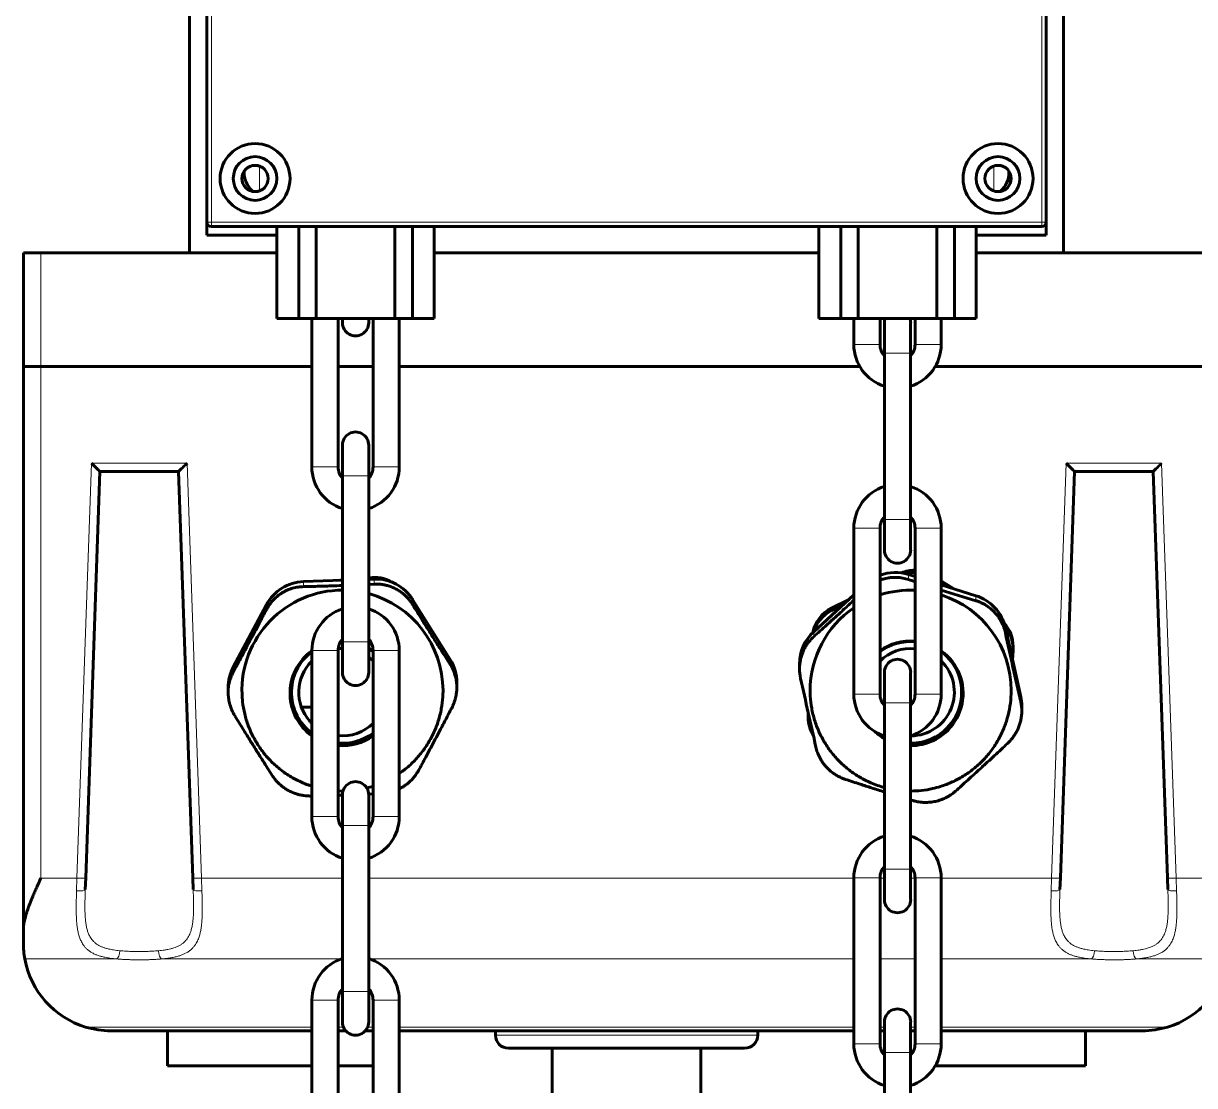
# Model space of a CAD drawing. Header units: millimetres. Extents: x 0 to 1680, y 0 to 594.
# Drawn here: x 585.113 to 588.63, y 224.707 to 227.897 of the extents above; entities that cross this region are included whole.
import ezdxf

# ---------------------------------------------------------------- set-up
doc = ezdxf.new("R2010")
doc.units = ezdxf.units.MM
doc.linetypes.add('K5LT_BASIC', pattern=[0])
doc.linetypes.add('K5LT_THIN', pattern=[0])
doc.layers.add('Системный слой', color=7, linetype='Continuous')

# ---------------------------------------------------------------- blocks, each defined once
blk = doc.blocks.new('U152')
at = {"layer": 'Системный слой', "color": 5, "linetype": 'K5LT_BASIC', "lineweight": 60, "true_color": 0x0000ff}
for p, q in [((585.6113, 227.2082), (585.6113, 229.8332)), ((588.2363, 229.8332), (588.2363, 227.2082)), ((585.6638, 229.6101), (585.6638, 227.3001)), ((585.6638, 229.6101), (585.6638, 227.3001)), ((588.1838, 227.3001), (588.1838, 229.6101)), ((588.1838, 227.3001), (588.1838, 229.6101)), ((585.6638, 227.2607), (585.6638, 227.3001)), ((585.6769, 227.2869), (588.1707, 227.2869)), ((585.6769, 227.2869), (585.8738, 227.2869)), ((585.8738, 227.2869), (585.8738, 227.0113)), ((585.9394, 227.2869), (585.9394, 227.0113)), ((585.9919, 227.2869), (585.9919, 227.0113)), ((586.2282, 227.2869), (586.2282, 227.0113)), ((586.2807, 227.2869), (586.2807, 227.0113)), ((586.3463, 227.2869), (586.3463, 227.0113)), ((586.3463, 227.2869), (587.5013, 227.2869)), ((587.5013, 227.2869), (587.5013, 227.0113)), ((587.5669, 227.2869), (587.5669, 227.0113)), ((587.6194, 227.2869), (587.6194, 227.0113)), ((587.8557, 227.2869), (587.8557, 227.0113)), ((587.9082, 227.2869), (587.9082, 227.0113)), ((587.9738, 227.2869), (587.9738, 227.0113)), ((587.9738, 227.2869), (588.1707, 227.2869)), ((588.1838, 227.3001), (588.1838, 227.2607)), ((585.8738, 227.2607), (585.6638, 227.2607)), ((588.1838, 227.2607), (587.9738, 227.2607)), ((585.1126, 227.2082), (585.1651, 227.2082)), ((585.1126, 227.2082), (585.1126, 226.8669)), ((585.1651, 227.2082), (585.8738, 227.2082)), ((586.3463, 227.2082), (587.5013, 227.2082)), ((587.9738, 227.2082), (588.6826, 227.2082)), ((585.8738, 227.0113), (585.9394, 227.0113)), ((585.9394, 227.0113), (585.9919, 227.0113)), ((585.9788, 227.0113), (585.9788, 226.5651)), ((585.9919, 227.0113), (586.2282, 227.0113)), ((586.0575, 227.0113), (586.0575, 226.5651)), ((586.0707, 226.9982), (586.0707, 227.0113)), ((586.0707, 227.0113), (586.0707, 226.9982)), ((586.1494, 226.9982), (586.1494, 227.0113)), ((586.1494, 227.0113), (586.1494, 226.9982)), ((586.1625, 226.5651), (586.1625, 227.0113)), ((586.2282, 227.0113), (586.2807, 227.0113)), ((586.2413, 226.5651), (586.2413, 227.0113)), ((586.2807, 227.0113), (586.3463, 227.0113)), ((587.5013, 227.0113), (587.5669, 227.0113)), ((587.5669, 227.0113), (587.6194, 227.0113)), ((587.6063, 226.9326), (587.6063, 227.0113)), ((587.6194, 227.0113), (587.8557, 227.0113)), ((587.685, 226.9326), (587.685, 227.0113)), ((587.6982, 226.9063), (587.6982, 226.9982)), ((587.6982, 226.9981), (587.6982, 226.9063)), ((587.7769, 226.9063), (587.7769, 226.9982)), ((587.7769, 226.9981), (587.7769, 226.9063)), ((587.79, 227.0113), (587.79, 226.9326)), ((587.8557, 227.0113), (587.9082, 227.0113)), ((587.8688, 227.0113), (587.8688, 226.9326)), ((587.9082, 227.0113), (587.9738, 227.0113)), ((587.6982, 226.9063), (587.6982, 226.4076)), ((587.6982, 226.8978), (587.6982, 226.9063)), ((587.7769, 226.9063), (587.7769, 226.4076)), ((587.7769, 226.8978), (587.7769, 226.9063)), ((585.1126, 225.1761), (585.1126, 226.8669)), ((585.1651, 226.8669), (585.1126, 226.8669)), ((585.1159, 226.8669), (585.1651, 226.8669)), ((585.1651, 226.8669), (585.9788, 226.8669)), ((585.1651, 226.8669), (585.9788, 226.8669)), ((586.0575, 226.8669), (586.1625, 226.8669)), ((586.0575, 226.8669), (586.1625, 226.8669)), ((586.2413, 226.8669), (587.6239, 226.8669)), ((586.2413, 226.8669), (587.6239, 226.8669)), ((587.8512, 226.8669), (588.6826, 226.8669)), ((587.8512, 226.8669), (588.6826, 226.8669)), ((587.6982, 226.5065), (587.6982, 226.8073)), ((587.7769, 226.5065), (587.7769, 226.8074)), ((586.0707, 226.5388), (586.0707, 226.6307)), ((586.0707, 226.5388), (586.0707, 226.6307)), ((586.1494, 226.5388), (586.1494, 226.6307)), ((586.1494, 226.5388), (586.1494, 226.6307)), ((585.2996, 225.3311), (585.3423, 226.5519)), ((585.3422, 226.5519), (585.5785, 226.5519)), ((585.3423, 226.5519), (585.46, 226.5519)), ((585.5523, 226.5519), (585.5785, 226.5519)), ((585.5785, 226.5519), (585.6211, 225.3311)), ((586.0707, 226.5388), (586.0707, 226.0401)), ((586.0707, 226.5303), (586.0707, 226.5388)), ((586.1494, 226.5388), (586.1494, 226.0401)), ((586.1494, 226.5304), (586.1494, 226.5388)), ((588.2265, 225.3311), (588.2691, 226.5519)), ((588.2691, 226.5519), (588.5054, 226.5519)), ((588.2691, 226.5519), (588.2954, 226.5519)), ((588.3868, 226.5519), (588.5054, 226.5519)), ((588.5054, 226.5519), (588.548, 225.3311)), ((586.0707, 226.139), (586.0707, 226.4398)), ((586.1494, 226.139), (586.1494, 226.4399)), ((587.6982, 226.4076), (587.6982, 226.4161)), ((587.6982, 226.4076), (587.6982, 226.3157)), ((587.6982, 226.4076), (587.6982, 226.3157)), ((587.7769, 226.4076), (587.7769, 226.416)), ((587.7769, 226.4076), (587.7769, 226.3157)), ((587.7769, 226.4076), (587.7769, 226.3157)), ((587.6063, 225.8826), (587.6063, 226.3813)), ((587.685, 225.8826), (587.685, 226.3813)), ((587.79, 226.3813), (587.79, 225.8826)), ((587.8688, 226.3813), (587.8688, 225.8826)), ((586.0707, 226.2249), (585.9534, 226.2207)), ((586.0707, 226.2257), (586.0534, 226.2243)), ((586.1598, 226.2328), (586.1494, 226.232)), ((586.1655, 226.2283), (586.1494, 226.2277)), ((586.1494, 226.2124), (586.1655, 226.2132)), ((587.79, 226.2358), (587.7703, 226.242)), ((587.9051, 226.1996), (587.8688, 226.2232)), ((587.8845, 226.2061), (587.8688, 226.2163)), ((587.6063, 226.1807), (587.4858, 226.0703)), ((587.9727, 226.1784), (587.8688, 226.211)), ((585.8422, 226.1512), (585.7427, 225.964)), ((586.394, 225.9872), (586.2814, 226.1668)), ((587.5919, 226.1675), (587.5388, 226.1405)), ((587.575, 226.152), (587.5388, 226.1336)), ((588.1075, 225.875), (588.0614, 226.0818)), ((586.0707, 226.0401), (586.0707, 226.0485)), ((586.0707, 225.9482), (586.0707, 226.0401)), ((586.0707, 226.0401), (586.0707, 225.9482)), ((586.1494, 226.0401), (586.1494, 226.0485)), ((586.1494, 225.9482), (586.1494, 226.0401)), ((586.1494, 226.0401), (586.1494, 225.9482)), ((585.9788, 226.0138), (585.9788, 225.5151)), ((586.0575, 226.0138), (586.0575, 225.5151)), ((586.1625, 225.5151), (586.1625, 226.0138)), ((586.2413, 225.5151), (586.2413, 226.0138)), ((588.0829, 225.9852), (588.0844, 226.0136)), ((588.0846, 226.0261), (588.0846, 226.0192)), ((587.4433, 225.9737), (587.4433, 225.959)), ((587.6982, 225.8563), (587.6982, 225.9482)), ((587.6982, 225.9481), (587.6982, 225.8563)), ((587.7769, 225.8563), (587.7769, 225.9482)), ((587.7769, 225.9481), (587.7769, 225.8563)), ((585.7274, 225.8881), (585.7274, 225.9026)), ((586.414, 225.9177), (586.414, 225.9032)), ((585.7275, 225.8834), (585.7274, 225.8882)), ((585.9788, 225.8437), (585.9474, 225.8437)), ((587.4694, 225.826), (587.4694, 225.826)), ((587.6982, 225.3576), (587.6982, 225.8563)), ((587.6982, 225.8563), (587.6982, 225.8478)), ((587.7769, 225.3576), (587.7769, 225.8563)), ((587.7769, 225.8563), (587.7769, 225.8478)), ((588.1106, 225.8465), (588.1106, 225.8318)), ((587.4693, 225.8204), (587.4693, 225.8135)), ((587.4697, 225.8247), (587.4694, 225.8191)), ((587.6982, 225.7573), (587.6982, 225.4565)), ((587.7769, 225.7574), (587.7769, 225.4565)), ((587.7901, 225.7583), (587.7901, 225.7623)), ((586.0575, 225.5922), (586.0723, 225.5919)), ((586.0707, 225.4888), (586.0707, 225.5807)), ((586.0707, 225.4888), (586.0707, 225.5807)), ((586.1625, 225.5832), (586.1494, 225.5826)), ((586.1494, 225.4888), (586.1494, 225.5807)), ((586.1494, 225.4888), (586.1494, 225.5807)), ((585.9788, 225.577), (585.9759, 225.5769)), ((587.7836, 225.5632), (587.7769, 225.5652)), ((586.0707, 225.4888), (586.0707, 224.9901)), ((586.0707, 225.4803), (586.0707, 225.4888)), ((586.1494, 225.4888), (586.1494, 224.9901)), ((586.1494, 225.4804), (586.1494, 225.4888)), ((586.0707, 225.089), (586.0707, 225.3898)), ((586.1494, 225.089), (586.1494, 225.3899)), ((587.6982, 225.3661), (587.6982, 225.3576)), ((587.6982, 225.3576), (587.6982, 225.2657)), ((587.6982, 225.3576), (587.6982, 225.2657)), ((587.7769, 225.366), (587.7769, 225.3576)), ((587.7769, 225.3576), (587.7769, 225.2657)), ((587.7769, 225.3576), (587.7769, 225.2657)), ((585.2984, 225.296), (585.2996, 225.3311)), ((585.6224, 225.296), (585.6211, 225.3311)), ((587.6063, 224.8326), (587.6063, 225.3313)), ((587.685, 224.8326), (587.685, 225.3313)), ((587.79, 225.3313), (587.79, 224.8326)), ((587.8688, 225.3313), (587.8688, 224.8326)), ((588.2253, 225.296), (588.2265, 225.3311)), ((588.5492, 225.296), (588.548, 225.3311)), ((585.1126, 225.1344), (585.1126, 225.1761)), ((586.0707, 224.9901), (586.0707, 224.9985)), ((586.0707, 224.8982), (586.0707, 224.9901)), ((586.0707, 224.9901), (586.0707, 224.8982)), ((586.1494, 224.9901), (586.1494, 224.9985)), ((586.1494, 224.8982), (586.1494, 224.9901)), ((586.1494, 224.9901), (586.1494, 224.8982)), ((585.9788, 224.9638), (585.9788, 224.4651)), ((586.0575, 224.9638), (586.0575, 224.4651)), ((586.1625, 224.4651), (586.1625, 224.9638)), ((586.2413, 224.4651), (586.2413, 224.9638)), ((587.6982, 224.8063), (587.6982, 224.8982)), ((587.6982, 224.8981), (587.6982, 224.8063)), ((587.7769, 224.8063), (587.7769, 224.8982)), ((587.7769, 224.8981), (587.7769, 224.8063)), ((585.3751, 224.8719), (585.9788, 224.8719)), ((585.5457, 224.8719), (585.5457, 224.7669)), ((585.5457, 224.8719), (585.5687, 224.8719)), ((585.5687, 224.8719), (585.9788, 224.8719)), ((586.0575, 224.8719), (586.0807, 224.8719)), ((586.0575, 224.8719), (586.0807, 224.8719)), ((586.1394, 224.8719), (586.1625, 224.8719)), ((586.1394, 224.8719), (586.1625, 224.8719)), ((586.2413, 224.8719), (587.6063, 224.8719)), ((586.5301, 224.8719), (586.5301, 224.8588)), ((587.3176, 224.8719), (587.3176, 224.8588)), ((587.685, 224.8719), (587.6982, 224.8719)), ((587.685, 224.8719), (587.6982, 224.8719)), ((587.7769, 224.8719), (587.79, 224.8719)), ((587.7769, 224.8719), (587.79, 224.8719)), ((587.8688, 224.8719), (588.4726, 224.8719)), ((587.8688, 224.8719), (588.3019, 224.8719)), ((588.3019, 224.8719), (588.3019, 224.7669)), ((586.5694, 224.8194), (587.2782, 224.8194)), ((586.7007, 224.8194), (586.7007, 224.5307)), ((587.1469, 224.8194), (587.1469, 224.5307)), ((587.6982, 224.3076), (587.6982, 224.8063)), ((587.6982, 224.8063), (587.6982, 224.7978)), ((587.7769, 224.3076), (587.7769, 224.8063)), ((587.7769, 224.8063), (587.7769, 224.7978)), ((585.5457, 224.7669), (585.5687, 224.7669)), ((585.5687, 224.7669), (585.9788, 224.7669)), ((586.0575, 224.7669), (586.1625, 224.7669)), ((587.8512, 224.7669), (588.3019, 224.7669))]:
    blk.add_line(p, q, dxfattribs=at)
at = {"layer": 'Системный слой', "color": 7, "linetype": 'K5LT_THIN', "lineweight": 18}
for p, q in [((585.6769, 229.6101), (585.6769, 227.3001)), ((588.1707, 227.3001), (588.1707, 229.6101)), ((585.8213, 227.4684), (585.8213, 227.3942)), ((588.0263, 227.4684), (588.0263, 227.3942)), ((585.6638, 227.3001), (585.6769, 227.3001)), ((585.6769, 227.3001), (588.1707, 227.3001)), ((585.6769, 227.3001), (585.6769, 227.2869)), ((588.1707, 227.3001), (588.1838, 227.3001)), ((588.1707, 227.3001), (588.1707, 227.2869)), ((585.1651, 227.2082), (585.1651, 226.8669)), ((587.6063, 226.9326), (587.685, 226.9326)), ((587.79, 226.9326), (587.8688, 226.9326)), ((587.7769, 226.9063), (587.6982, 226.9063)), ((585.1651, 225.3306), (585.1651, 226.8669)), ((585.2734, 225.3306), (585.3169, 226.5768)), ((585.3169, 226.5768), (585.6039, 226.5768)), ((585.6039, 226.5768), (585.6474, 225.3306)), ((586.0575, 226.5651), (585.9788, 226.5651)), ((586.2413, 226.5651), (586.1625, 226.5651)), ((588.2003, 225.3306), (588.2438, 226.5768)), ((588.2438, 226.5768), (588.5307, 226.5768)), ((588.5307, 226.5768), (588.5742, 225.3306)), ((586.1494, 226.5388), (586.0707, 226.5388)), ((587.6982, 226.4076), (587.7769, 226.4076)), ((587.685, 226.3813), (587.6063, 226.3813)), ((587.8688, 226.3813), (587.79, 226.3813)), ((585.9534, 226.2057), (585.9534, 226.2207)), ((586.1598, 226.2281), (586.1598, 226.2328)), ((586.1655, 226.2132), (586.1655, 226.2283)), ((587.7703, 226.2269), (587.7703, 226.242)), ((587.9727, 226.1633), (587.9727, 226.1784)), ((585.8422, 226.1361), (585.8422, 226.1512)), ((586.2814, 226.1518), (586.2814, 226.1668)), ((587.5388, 226.1336), (587.5388, 226.1405)), ((588.0614, 226.0667), (588.0614, 226.0818)), ((586.0707, 226.0401), (586.1494, 226.0401)), ((587.4858, 226.0553), (587.4858, 226.0703)), ((585.9788, 226.0138), (586.0575, 226.0138)), ((586.0576, 225.7583), (586.0576, 226.0152)), ((586.1625, 226.0138), (586.2413, 226.0138)), ((586.394, 225.9722), (586.394, 225.9872)), ((585.7427, 225.949), (585.7427, 225.964)), ((587.6063, 225.8826), (587.685, 225.8826)), ((587.79, 225.8826), (587.8688, 225.8826)), ((588.1075, 225.8599), (588.1075, 225.875)), ((587.4694, 225.8191), (587.4694, 225.826)), ((587.7769, 225.8563), (587.6982, 225.8563)), ((586.0575, 225.5151), (585.9788, 225.5151)), ((586.2413, 225.5151), (586.1625, 225.5151)), ((586.1494, 225.4888), (586.0707, 225.4888)), ((587.6982, 225.3576), (587.7769, 225.3576)), ((585.1651, 225.3306), (585.2734, 225.3306)), ((585.2734, 225.3306), (585.2722, 225.2917)), ((585.6486, 225.2917), (585.6474, 225.3306)), ((585.6474, 225.3306), (586.0707, 225.3306)), ((586.1494, 225.3306), (587.6063, 225.3306)), ((587.685, 225.3313), (587.6063, 225.3313)), ((587.685, 225.3306), (587.6982, 225.3306)), ((587.7769, 225.3306), (587.79, 225.3306)), ((587.8688, 225.3313), (587.79, 225.3313)), ((587.8688, 225.3306), (588.2003, 225.3306)), ((588.2003, 225.3306), (588.199, 225.2917)), ((588.5742, 225.3306), (588.6826, 225.3306)), ((588.5755, 225.2917), (588.5742, 225.3306)), ((585.1168, 225.0876), (585.3934, 225.0876)), ((585.5274, 225.0876), (586.0664, 225.0876)), ((586.1537, 225.0876), (587.6063, 225.0876)), ((587.685, 225.0876), (587.79, 225.0876)), ((587.8688, 225.0876), (588.3202, 225.0876)), ((588.4543, 225.0876), (588.7308, 225.0876)), ((586.0707, 224.9901), (586.1494, 224.9901)), ((585.9788, 224.9638), (586.0575, 224.9638)), ((586.1625, 224.9638), (586.2413, 224.9638)), ((585.299, 224.8832), (585.9788, 224.8832)), ((586.0575, 224.8832), (586.0736, 224.8832)), ((586.1465, 224.8832), (586.1625, 224.8832)), ((586.2413, 224.8832), (587.6063, 224.8832)), ((587.685, 224.8832), (587.6982, 224.8832)), ((587.7769, 224.8832), (587.79, 224.8832)), ((587.8688, 224.8832), (588.5487, 224.8832)), ((586.5301, 224.8588), (587.3176, 224.8588)), ((587.6063, 224.8326), (587.685, 224.8326)), ((587.7769, 224.8063), (587.6982, 224.8063)), ((587.79, 224.8326), (587.8688, 224.8326))]:
    blk.add_line(p, q, dxfattribs=at)
at = {"layer": 'Системный слой', "color": 5, "linetype": 'K5LT_BASIC', "lineweight": 60, "true_color": 0x0000ff}
for centre, radius in [((585.8082, 227.4313), 0.105), ((588.0394, 227.4313), 0.105), ((585.8082, 227.4313), 0.0656), ((588.0394, 227.4313), 0.0656), ((585.8082, 227.4313), 0.0394), ((588.0394, 227.4313), 0.0394)]:
    blk.add_circle(centre, radius, dxfattribs=at)
for centre, radius, start, end in [((585.8541, 227.451), 0.0787, 178.4568, 227.9404), ((587.9935, 227.451), 0.0787, 312.0596, 0), ((587.9935, 227.451), 0.0787, 0, 1.5432), ((585.6769, 227.3001), 0.0131, 180, 270), ((585.6769, 227.3001), 0.0131, 180, 270), ((588.1707, 227.3001), 0.0131, 270, 0), ((588.1707, 227.3001), 0.0131, 270, 0), ((586.1101, 226.9982), 0.0394, 179.9463, 0.0537), ((587.7376, 226.9982), 0.0394, 160.5288, 180.0537), ((587.7376, 226.9982), 0.0394, 359.9463, 19.4712), ((587.7375, 226.9326), 0.1312, 180.0001, 252.5505), ((587.7375, 226.9326), 0.0525, 179.9998, 221.439), ((587.7375, 226.9326), 0.0525, 318.6196, 0.0002), ((587.7375, 226.9326), 0.1312, 287.4657, 0.0002), ((586.11, 226.5651), 0.1313, 179.9998, 252.5522), ((586.11, 226.5651), 0.0525, 179.9998, 221.4452), ((586.11, 226.5651), 0.1312, 287.4674, 359.9999), ((586.11, 226.5651), 0.0525, 318.6258, 0.0002), ((587.7375, 226.3813), 0.1313, 107.4478, 180.0002), ((587.7375, 226.3813), 0.1312, 0.0001, 72.5326), ((587.7375, 226.3813), 0.0525, 138.5548, 180.0002), ((587.7375, 226.3813), 0.0525, 359.9998, 41.3742), ((590.1977, 233.5658), 7.7299, 251.69774, 251.85181), ((589.9675, 232.8677), 6.9948, 252.53995, 253.42997), ((586.11, 226.0138), 0.1312, 107.4495, 179.9999), ((586.11, 226.0138), 0.1312, 359.9998, 72.5343), ((586.11, 226.0138), 0.0525, 138.561, 180.0002), ((586.11, 226.0138), 0.0525, 359.9998, 41.3804), ((617.4667, 232.5033), 30.1015, 192.34679, 192.75012), ((587.7376, 225.9482), 0.0394, 359.9463, 180.0537), ((586.1101, 225.9482), 0.0394, 179.9463, 0.0537), ((587.578, 225.9591), 0.1347, 180.0218, 192.3715), ((616.9935, 232.3983), 30.2467, 192.34776, 192.74915), ((587.7375, 225.8826), 0.1312, 180.0001, 252.5505), ((587.7375, 225.8826), 0.0525, 179.9998, 221.439), ((587.7375, 225.8826), 0.0525, 318.6196, 0.0002), ((587.7375, 225.8826), 0.1312, 287.4657, 0.0002), ((587.9834, 225.8319), 0.1272, 359.9763, 12.7311), ((585.8534, 231.9938), 6.418, 271.82259, 271.93991), ((586.0708, 225.8937), 0.3018, 284.0164, 287.7051), ((587.7769, 225.8939), 0.302, 269.9979, 282.5153), ((586.11, 225.5151), 0.1313, 179.9998, 252.5522), ((586.11, 225.5151), 0.0525, 179.9998, 221.4452), ((586.11, 225.5151), 0.1312, 287.4674, 359.9999), ((586.11, 225.5151), 0.0525, 318.6258, 0.0002), ((587.7375, 225.3313), 0.1313, 107.4478, 180.0002), ((587.7375, 225.3313), 0.1312, 0.0001, 72.5326), ((587.7375, 225.3313), 0.0525, 138.5548, 180.0002), ((587.7375, 225.3313), 0.0525, 359.9998, 41.3742), ((585.3751, 225.1344), 0.2625, 180, 190.2837), ((585.3751, 225.1344), 0.2625, 190.2837, 253.1458), ((586.11, 224.9638), 0.1312, 107.4495, 179.9999), ((586.11, 224.9638), 0.1312, 359.9998, 72.5343), ((588.4726, 225.1344), 0.2625, 286.8542, 349.7163), ((586.11, 224.9638), 0.0525, 138.561, 180.0002), ((586.11, 224.9638), 0.0525, 359.9998, 41.3804), ((587.7376, 224.8982), 0.0394, 359.9463, 180.0537), ((585.3751, 225.1344), 0.2625, 253.1458, 270), ((586.1101, 224.8982), 0.0394, 179.9463, 0.0537), ((588.4726, 225.1344), 0.2625, 270, 286.8542), ((586.5694, 224.8588), 0.0394, 180, 270), ((587.2782, 224.8588), 0.0394, 270, 0), ((587.7375, 224.8326), 0.1312, 180.0001, 252.5505), ((587.7375, 224.8326), 0.0525, 179.9998, 221.439), ((587.7375, 224.8326), 0.0525, 318.6196, 0.0002), ((587.7375, 224.8326), 0.1312, 287.4657, 0.0002)]:
    blk.add_arc(centre, radius, start, end, dxfattribs=at)
for centre, major_axis, ratio, start_param, end_param in [((586.1101, 226.9982), (-0.0394, 0), 0.999592, 0, 0.000937), ((586.1101, 226.9982), (-0.0394, 0), 0.999592, 3.140655, 3.141593), ((587.7376, 226.9981), (0.0394, 0), 0.999592, 2.800617, 3.141593), ((587.7376, 226.9981), (0.0394, 0), 0.999592, 0, 0.340976), ((586.1101, 226.6307), (0.0394, 0), 1, 6.283089, 9.424874), ((585.3169, 226.5782), (-0.0253, 0.0262), 0.026282, 1.598005, 3.116218), ((585.6039, 226.5782), (-0.0253, -0.0262), 0.026282, 0.025374, 1.543588), ((588.2438, 226.5782), (-0.0253, 0.0262), 0.026282, 1.598005, 3.116218), ((588.5307, 226.5782), (-0.0253, -0.0262), 0.026282, 0.025374, 1.543588), ((587.7376, 226.3157), (-0.0394, 0), 1, 6.283089, 9.424874), ((587.7309, 226.117), (0.1313, 0), 0.998618, 1.265916, 1.927718), ((587.7891, 226.1499), (0.105, 0), 0.998618, 1.561515, 1.963626), ((587.7891, 226.143), (0.105, 0), 0.998618, 1.561515, 1.832349), ((585.9581, 226.0897), (-0.1313, 0), 0.998618, 4.748053, 5.79525), ((586.1682, 226.1283), (0.105, 0), 0.998618, 0.991066, 1.651105), ((586.1702, 226.0973), (-0.1313, 0), 0.998618, 3.700855, 4.748053), ((586.0707, 225.8936), (-0.3019, 0), 0.998618, 4.712389, 6.318849), ((586.0707, 225.8936), (-0.3019, 0), 0.998618, 3.141593, 4.448466), ((587.7769, 225.8936), (0.3019, 0), 0.998618, 1.527371, 1.88012), ((587.7769, 225.8936), (0.3019, 0), 0.998618, 0, 1.261612), ((587.9333, 226.0534), (0.1313, 0), 0.998618, 0.218719, 1.265916), ((587.7769, 225.8936), (0.3019, 0), 0.998618, 2.171572, 3.141593), ((587.5864, 226.0471), (0.105, 0), 0.998618, 2.041012, 2.93876), ((587.5864, 226.0402), (0.105, 0), 0.998618, 2.041012, 2.849787), ((587.9796, 226.0261), (0.105, 0), 0.998618, 0, 0.740258), ((587.9796, 226.0192), (0.105, 0), 0.998618, 0, 0.693372), ((586.0707, 225.8881), (-0.1531, 0), 0.998618, 4.712389, 4.749101), ((586.0707, 225.8853), (-0.1575, 0), 0.998618, 4.712389, 4.741478), ((587.5745, 225.9737), (0.1313, 0), 0.998618, 2.313114, 3.141593), ((587.7769, 225.8853), (0.1575, 0), 0.998618, 1.487487, 2.193769), ((587.7769, 225.8881), (0.1531, 0), 0.998618, 1.485101, 2.21445), ((586.0707, 225.8853), (-0.1575, 0), 0.998618, 5.335354, 6.318849), ((586.0707, 225.8881), (-0.1531, 0), 0.998618, 5.356035, 6.318849), ((586.0707, 225.8887), (-0.1313, 0), 0.998618, 4.712389, 4.810579), ((586.0707, 225.8853), (-0.1575, 0), 0.998618, 4.089701, 4.18879), ((586.0707, 225.8881), (-0.1531, 0), 0.998618, 4.069033, 4.172214), ((587.7769, 225.8887), (0.1313, 0), 0.998618, 1.470773, 2.346391), ((587.7769, 225.8881), (0.1531, 0), 0.998618, 4.931108, 7.210633), ((587.7769, 225.8853), (0.1575, 0), 0.998618, 4.931108, 7.231301), ((587.9796, 226.0192), (0.105, 0), 0.998618, 6.229802, 6.283185), ((586.0707, 225.8887), (-0.1313, 0), 0.998618, 5.487978, 7.00974), ((586.0707, 225.8887), (-0.1313, 0), 0.998618, 3.937183, 4.068888), ((586.2827, 225.9177), (-0.1313, 0), 0.998618, 3.141593, 3.700855), ((587.7769, 225.8887), (0.1313, 0), 0.998618, 4.720118, 7.078782), ((585.8586, 225.9026), (-0.1313, 0), 0.998618, 5.79525, 6.283185), ((586.1101, 225.9482), (-0.0394, 0), 0.999592, 0, 0.000937), ((586.1101, 225.9482), (-0.0394, 0), 0.999592, 3.140655, 3.141593), ((587.7376, 225.9481), (0.0394, 0), 0.999592, 3.140655, 3.141593), ((587.7376, 225.9481), (0.0394, 0), 0.999592, 0, 0.000937), ((586.0707, 225.8853), (-0.1575, 0), 0.998618, 0.035664, 0.947816), ((586.0707, 225.8881), (-0.1531, 0), 0.998618, 0.035664, 0.927135), ((587.9793, 225.8465), (0.1313, 0), 0.998618, 0, 0.218719), ((587.5743, 225.8204), (0.105, 0), 0.998618, 3.088209, 3.141593), ((586.0707, 225.8887), (-0.1313, 0), 0.998618, 0.726555, 0.795192), ((586.0707, 225.8887), (-0.1313, 0), 0.998618, 1.470478, 2.345987), ((587.5743, 225.8135), (0.105, 0), 0.998618, 3.088209, 3.141593), ((587.5743, 225.8135), (0.105, 0), 0.998618, 3.141593, 3.684024), ((586.0707, 225.8881), (-0.1531, 0), 0.998618, 1.484847, 2.214137), ((586.0707, 225.8853), (-0.1575, 0), 0.998618, 1.487239, 2.193469), ((587.7769, 225.8853), (0.1575, 0), 0.998618, 3.961574, 4.18879), ((587.7769, 225.8881), (0.1531, 0), 0.998618, 4.161182, 4.172214), ((587.7769, 225.8881), (0.1531, 0), 0.998618, 4.712389, 4.931108), ((587.7769, 225.8853), (0.1575, 0), 0.998618, 4.712389, 4.931108), ((586.1101, 225.5807), (0.0394, 0), 1, 6.283089, 9.424874), ((587.7376, 225.2657), (-0.0394, 0), 1, 6.283089, 9.424874), ((586.1101, 224.8982), (-0.0394, 0), 0.999592, 0, 0.000937), ((586.1101, 224.8982), (-0.0394, 0), 0.999592, 3.140655, 3.141593), ((587.7376, 224.8981), (0.0394, 0), 0.999592, 3.140655, 3.141593), ((587.7376, 224.8981), (0.0394, 0), 0.999592, 0, 0.000937)]:
    blk.add_ellipse(centre, major_axis=major_axis, ratio=ratio, start_param=start_param, end_param=end_param, dxfattribs=at)
at = {"layer": 'Системный слой', "color": 7, "linetype": 'K5LT_THIN', "lineweight": 18}
for centre, major_axis, ratio, start_param, end_param in [((585.2722, 225.297), (0.0262, -0.0009), 0.200801, 4.719401, 6.283185), ((585.6486, 225.297), (0.0262, 0.0009), 0.200801, 3.141593, 4.705377), ((588.199, 225.297), (0.0262, -0.0009), 0.200801, 4.719401, 6.283185), ((588.5755, 225.297), (0.0262, 0.0009), 0.200801, 3.141593, 4.705377), ((585.3934, 225.1133), (-0.002, -0.0262), 0.345749, 0.22149, 1.56271), ((585.5274, 225.1133), (0.002, -0.0262), 0.345752, 4.720474, 6.061691), ((588.3202, 225.1133), (-0.002, -0.0262), 0.345749, 0.22149, 1.56271), ((588.4543, 225.1133), (0.002, -0.0262), 0.345752, 4.720474, 6.061691)]:
    blk.add_ellipse(centre, major_axis=major_axis, ratio=ratio, start_param=start_param, end_param=end_param, dxfattribs=at)
at = {"layer": 'Системный слой', "color": 5, "linetype": 'K5LT_BASIC', "lineweight": 60, "true_color": 0x0000ff}
for points, knots in [([(586.1655, 226.2132), (586.1695, 226.2134), (586.1765, 226.2135), (586.1871, 226.2126), (586.1977, 226.211), (586.2094, 226.208), (586.2212, 226.2037), (586.2327, 226.1983), (586.2433, 226.1918), (586.2529, 226.1847), (586.2613, 226.1772), (586.2683, 226.1698), (586.275, 226.1614), (586.2792, 226.1554), (586.2814, 226.1518)], [0, 0, 0, 0, 1.363234, 2.316515, 3.547742, 4.861045, 6.25658, 7.616355, 8.945584, 10.249483, 11.482618, 12.602041, 13.564804, 15, 15, 15, 15]), ([(587.685, 226.2252), (587.6882, 226.2264), (587.6964, 226.2291), (587.7092, 226.232), (587.7228, 226.2334), (587.7343, 226.2335), (587.7443, 226.2327), (587.7562, 226.231), (587.7648, 226.2287), (587.7703, 226.2269)], [0, 0, 0, 0, 1.134188, 2.953628, 4.494898, 5.796782, 6.890298, 7.952751, 10, 10, 10, 10]), ([(585.8422, 226.1361), (585.8438, 226.1393), (585.8467, 226.1443), (585.8519, 226.1521), (585.8579, 226.1599), (585.8661, 226.1689), (585.875, 226.1769), (585.8842, 226.1837), (585.8929, 226.1891), (585.902, 226.1938), (585.9111, 226.1977), (585.9202, 226.2007), (585.9289, 226.2029), (585.94, 226.2049), (585.9481, 226.2056), (585.9534, 226.2057)], [0, 0, 0, 0, 1.260629, 2.027404, 3.297441, 4.694419, 6.218337, 7.429766, 8.614055, 9.773248, 10.934488, 12.043086, 13.096996, 14.080442, 16, 16, 16, 16]), ([(585.9534, 226.2057), (585.9587, 226.2058), (585.9707, 226.206), (585.9908, 226.2065), (586.0133, 226.2071), (586.0403, 226.2079), (586.0593, 226.2086), (586.0707, 226.209)], [0, 0, 0, 0, 1.106103, 2.507935, 4.172024, 5.706451, 8, 8, 8, 8]), ([(586.2814, 226.1518), (586.2907, 226.1367), (586.306, 226.112), (586.3244, 226.0823), (586.3368, 226.0625), (586.3468, 226.0466), (586.3573, 226.0299), (586.3732, 226.0048), (586.3853, 225.9857), (586.394, 225.9722)], [0, 0, 0, 0, 2.547837, 4.101848, 4.865354, 5.801656, 6.723444, 7.630718, 10, 10, 10, 10]), ([(587.4858, 226.0553), (587.4987, 226.0668), (587.5199, 226.0859), (587.5505, 226.1136), (587.5726, 226.1339), (587.5915, 226.1513), (587.6013, 226.1604), (587.6063, 226.165)], [0, 0, 0, 0, 2.655154, 4.274621, 6.046027, 7.006641, 8, 8, 8, 8]), ([(587.9727, 226.1633), (587.976, 226.1623), (587.9814, 226.1605), (587.9899, 226.1569), (587.9986, 226.1525), (588.0088, 226.1462), (588.0183, 226.1389), (588.0266, 226.1312), (588.0336, 226.1236), (588.0399, 226.1155), (588.0454, 226.1072), (588.0501, 226.0988), (588.0539, 226.0906), (588.058, 226.08), (588.0603, 226.072), (588.0614, 226.0667)], [0, 0, 0, 0, 1.260629, 2.027404, 3.297441, 4.694419, 6.218337, 7.429766, 8.614055, 9.773248, 10.934488, 12.043086, 13.096996, 14.080442, 16, 16, 16, 16]), ([(585.7427, 225.949), (585.7448, 225.9528), (585.7489, 225.9605), (585.7562, 225.9739), (585.7644, 225.9892), (585.7735, 226.0061), (585.7865, 226.0306), (585.7994, 226.0548), (585.8122, 226.079), (585.8251, 226.1036), (585.8351, 226.1226), (585.8422, 226.1361)], [0, 0, 0, 0, 0.775826, 1.533939, 2.654177, 3.773561, 4.790447, 7.334701, 8.348078, 9.372941, 12, 12, 12, 12]), ([(587.4433, 225.959), (587.4433, 225.9642), (587.4439, 225.9737), (587.4461, 225.9873), (587.4495, 225.9996), (587.4538, 226.0111), (587.4591, 226.0218), (587.4649, 226.0313), (587.4708, 226.0394), (587.4776, 226.0475), (587.4827, 226.0525), (587.4858, 226.0553)], [0, 0, 0, 0, 1.710966, 3.127158, 4.507061, 5.855966, 7.179165, 8.430553, 9.566545, 10.54356, 12, 12, 12, 12]), ([(586.394, 225.9722), (586.3966, 225.9681), (586.4002, 225.9617), (586.4045, 225.9521), (586.4079, 225.9429), (586.4113, 225.9307), (586.4135, 225.917), (586.414, 225.9075), (586.414, 225.9032)], [0, 0, 0, 0, 1.861225, 2.774564, 3.953964, 5.526897, 7.443883, 9, 9, 9, 9]), ([(585.7274, 225.8882), (585.7274, 225.8919), (585.7277, 225.8984), (585.7288, 225.9076), (585.7303, 225.9158), (585.7324, 225.924), (585.735, 225.9319), (585.7383, 225.9403), (585.741, 225.9458), (585.7427, 225.949)], [0, 0, 0, 0, 1.724934, 2.99826, 4.312561, 5.678081, 7.084575, 8.285677, 10, 10, 10, 10]), ([(586.414, 225.9032), (586.414, 225.9021), (586.4139, 225.8966), (586.4132, 225.8872), (586.4113, 225.8759), (586.4088, 225.8661), (586.405, 225.8545), (586.4014, 225.8463), (586.3987, 225.8412)], [0, 0, 0, 0, 0.432241, 2.306288, 3.889263, 5.21888, 6.510728, 9, 9, 9, 9]), ([(585.7275, 225.8834), (585.7277, 225.878), (585.7285, 225.8699), (585.7305, 225.8592), (585.7326, 225.8511), (585.7353, 225.8428), (585.7384, 225.835), (585.7424, 225.8266), (585.7454, 225.8211), (585.7474, 225.818)], [0, 0, 0, 0, 2.280204, 3.468088, 4.694197, 5.968088, 7.280204, 8.400711, 10, 10, 10, 10]), ([(585.769, 225.8828), (585.7693, 225.8752), (585.7708, 225.8552), (585.7763, 225.8233), (585.7872, 225.7878), (585.8023, 225.7539), (585.8214, 225.7221), (585.8444, 225.6928), (585.8708, 225.6665), (585.9003, 225.6436), (585.9325, 225.6245), (585.9592, 225.6128), (585.9749, 225.6075), (585.9788, 225.6062)], [0, 0, 0, 0, 0.869767, 2.270169, 3.671236, 5.073425, 6.477199, 7.883011, 9.291302, 10.702489, 12.116968, 13.535101, 14, 14, 14, 14]), ([(586.2413, 225.6447), (586.2453, 225.6474), (586.2592, 225.6575), (586.2818, 225.6768), (586.3069, 225.7045), (586.3283, 225.7349), (586.3459, 225.7677), (586.3592, 225.8024), (586.3682, 225.8384), (586.372, 225.869), (586.3726, 225.8874), (586.3726, 225.8936)], [0, 0, 0, 0, 0.589548, 2.119944, 3.646952, 5.171016, 6.692572, 8.212103, 9.730106, 11.247086, 12, 12, 12, 12]), ([(587.6982, 225.6023), (587.6843, 225.6061), (587.6588, 225.615), (587.6237, 225.6328), (587.5926, 225.6537), (587.5643, 225.6783), (587.5394, 225.7061), (587.5182, 225.7367), (587.5009, 225.7696), (587.4878, 225.8044), (587.479, 225.8404), (587.4755, 225.8704), (587.4751, 225.8881), (587.4751, 225.8936)], [0, 0, 0, 0, 1.531666, 2.863776, 4.192278, 5.517502, 6.839805, 8.159574, 9.477212, 10.793141, 12.10777, 13.421531, 14, 14, 14, 14]), ([(587.8424, 225.5991), (587.8506, 225.6009), (587.8709, 225.6063), (587.9023, 225.6183), (587.9355, 225.6359), (587.9661, 225.6575), (587.9938, 225.6826), (588.0181, 225.7109), (588.0388, 225.7419), (588.0554, 225.7752), (588.0678, 225.8101), (588.0759, 225.8464), (588.0785, 225.8744), (588.0788, 225.8901), (588.0788, 225.8936)], [0, 0, 0, 0, 0.931051, 2.313794, 3.692551, 5.067624, 6.439357, 7.808124, 9.174327, 10.538387, 11.900741, 13.261838, 14.622133, 15, 15, 15, 15]), ([(586.3987, 225.8412), (586.3966, 225.8372), (586.3924, 225.8293), (586.3852, 225.8155), (586.377, 225.7998), (586.3679, 225.7826), (586.3576, 225.7631), (586.3476, 225.7443), (586.3377, 225.7256), (586.3292, 225.7097), (586.3162, 225.6856), (586.3063, 225.6671), (586.2992, 225.654)], [0, 0, 0, 0, 0.840478, 1.661767, 2.875359, 4.088025, 5.18965, 6.860544, 7.945926, 9.043751, 10.154019, 13, 13, 13, 13]), ([(588.1106, 225.8318), (588.1106, 225.8267), (588.11, 225.8174), (588.1077, 225.8039), (588.1044, 225.7917), (588.1, 225.7801), (588.0948, 225.7693), (588.089, 225.7596), (588.0831, 225.7513), (588.0762, 225.743), (588.0712, 225.7378), (588.0681, 225.7349)], [0, 0, 0, 0, 1.710966, 3.127158, 4.507061, 5.855966, 7.179165, 8.430553, 9.566545, 10.54356, 12, 12, 12, 12]), ([(585.86, 225.6384), (585.8507, 225.6529), (585.8354, 225.6769), (585.8134, 225.7118), (585.7975, 225.7372), (585.7841, 225.7587), (585.7682, 225.7842), (585.756, 225.8039), (585.7474, 225.818)], [0, 0, 0, 0, 2.293053, 3.691663, 5.221491, 6.0511, 6.867646, 9, 9, 9, 9]), ([(587.5812, 225.6268), (587.5778, 225.6279), (587.5725, 225.6299), (587.5639, 225.6338), (587.5552, 225.6383), (587.545, 225.6449), (587.5356, 225.6523), (587.5273, 225.66), (587.5203, 225.6677), (587.514, 225.6756), (587.5085, 225.6839), (587.5038, 225.6921), (587.5, 225.7002), (587.4959, 225.7105), (587.4936, 225.7183), (587.4925, 225.7234)], [0, 0, 0, 0, 1.260629, 2.027404, 3.297441, 4.694419, 6.218337, 7.429766, 8.614055, 9.773248, 10.934488, 12.043086, 13.096996, 14.080442, 16, 16, 16, 16]), ([(588.0681, 225.7349), (588.0551, 225.7228), (588.0339, 225.703), (588.0083, 225.6793), (587.9911, 225.6635), (587.9772, 225.6508), (587.9626, 225.6376), (587.9406, 225.6176), (587.9237, 225.6024), (587.9117, 225.5917)], [0, 0, 0, 0, 2.547837, 4.101848, 4.865354, 5.801656, 6.723444, 7.630718, 10, 10, 10, 10]), ([(586.2992, 225.654), (586.2976, 225.651), (586.2947, 225.6462), (586.2895, 225.6386), (586.2835, 225.6309), (586.2753, 225.6222), (586.2664, 225.6143), (586.2572, 225.6076), (586.249, 225.6025), (586.2437, 225.5996), (586.2413, 225.5984)], [0, 0, 0, 0, 1.455794, 2.341278, 3.807937, 5.421189, 7.181034, 8.580011, 9.947646, 11, 11, 11, 11]), ([(585.9759, 225.5769), (585.9719, 225.5769), (585.9649, 225.577), (585.9542, 225.5781), (585.9437, 225.58), (585.932, 225.5831), (585.9202, 225.5875), (585.9087, 225.593), (585.8981, 225.5994), (585.8885, 225.6064), (585.8801, 225.6138), (585.8731, 225.621), (585.8663, 225.629), (585.8622, 225.6348), (585.86, 225.6384)], [0, 0, 0, 0, 1.363234, 2.316515, 3.547742, 4.861045, 6.25658, 7.616355, 8.945584, 10.249483, 11.482618, 12.602041, 13.564804, 15, 15, 15, 15]), ([(587.6982, 225.5892), (587.6853, 225.5932), (587.6666, 225.5991), (587.6422, 225.6069), (587.6158, 225.6154), (587.5955, 225.6221), (587.5812, 225.6268)], [0, 0, 0, 0, 2.282935, 3.307556, 4.343791, 7, 7, 7, 7]), ([(587.8515, 225.5608), (587.8568, 225.562), (587.8646, 225.5643), (587.8746, 225.5681), (587.8822, 225.5716), (587.8898, 225.5757), (587.8969, 225.5801), (587.9042, 225.5853), (587.909, 225.5892), (587.9117, 225.5917)], [0, 0, 0, 0, 2.280204, 3.468088, 4.694197, 5.968088, 7.280204, 8.400711, 10, 10, 10, 10]), ([(587.8515, 225.5608), (587.8461, 225.5597), (587.8381, 225.5584), (587.8274, 225.5576), (587.819, 225.5576), (587.8104, 225.558), (587.8021, 225.559), (587.7931, 225.5606), (587.7871, 225.5622), (587.7836, 225.5632)], [0, 0, 0, 0, 2.280204, 3.468088, 4.694197, 5.968088, 7.280204, 8.400711, 10, 10, 10, 10]), ([(585.1126, 225.1761), (585.1126, 225.1789), (585.1128, 225.1838), (585.1137, 225.1914), (585.1149, 225.1986), (585.1166, 225.2065), (585.1187, 225.2146), (585.1211, 225.223), (585.1239, 225.2318), (585.1273, 225.2413), (585.1313, 225.2521), (585.1363, 225.2648), (585.142, 225.2785), (585.148, 225.2924), (585.1557, 225.3097), (585.1614, 225.3224), (585.1651, 225.3306)], [0, 0, 0, 0, 1.046442, 1.796133, 2.699083, 3.60594, 4.524921, 5.462289, 6.432524, 7.433672, 8.610693, 9.969852, 11.525627, 13.007864, 14.402082, 17, 17, 17, 17])]:
    blk.add_open_spline(points, degree=3, knots=knots, dxfattribs=at)
at = {"layer": 'Системный слой', "color": 7, "linetype": 'K5LT_THIN', "lineweight": 18}
for points, knots in [([(585.2734, 225.3306), (585.2752, 225.3306), (585.2786, 225.3305), (585.2832, 225.3304), (585.2873, 225.3303), (585.2908, 225.3304), (585.2938, 225.3304), (585.2964, 225.3305), (585.2983, 225.3307), (585.2994, 225.3309), (585.2996, 225.331), (585.2996, 225.3311)], [0, 0, 0, 0, 1.565063, 2.982965, 4.23321, 5.517383, 6.798597, 8.048813, 9.455418, 10.756301, 12, 12, 12, 12]), ([(585.6474, 225.3306), (585.6456, 225.3306), (585.6422, 225.3305), (585.6375, 225.3304), (585.6335, 225.3303), (585.63, 225.3304), (585.6269, 225.3304), (585.6244, 225.3305), (585.6225, 225.3307), (585.6214, 225.3309), (585.6211, 225.331), (585.6211, 225.3311)], [0, 0, 0, 0, 1.565063, 2.982965, 4.23321, 5.517383, 6.798597, 8.048813, 9.455418, 10.756301, 12, 12, 12, 12]), ([(588.2003, 225.3306), (588.2021, 225.3306), (588.2055, 225.3305), (588.2101, 225.3304), (588.2141, 225.3303), (588.2177, 225.3304), (588.2207, 225.3304), (588.2233, 225.3305), (588.2251, 225.3307), (588.2262, 225.3309), (588.2265, 225.331), (588.2265, 225.3311)], [0, 0, 0, 0, 1.565063, 2.982965, 4.23321, 5.517383, 6.798597, 8.048813, 9.455418, 10.756301, 12, 12, 12, 12]), ([(588.5742, 225.3306), (588.5725, 225.3306), (588.569, 225.3305), (588.5644, 225.3304), (588.5604, 225.3303), (588.5568, 225.3304), (588.5538, 225.3304), (588.5513, 225.3305), (588.5494, 225.3307), (588.5483, 225.3309), (588.548, 225.331), (588.548, 225.3311)], [0, 0, 0, 0, 1.565063, 2.982965, 4.23321, 5.517383, 6.798597, 8.048813, 9.455418, 10.756301, 12, 12, 12, 12]), ([(585.3934, 225.0876), (585.3862, 225.0882), (585.3737, 225.0896), (585.3582, 225.0922), (585.3466, 225.095), (585.337, 225.0978), (585.328, 225.1013), (585.319, 225.1056), (585.3106, 225.1109), (585.3032, 225.1169), (585.2972, 225.1231), (585.2924, 225.1294), (585.2886, 225.1355), (585.2855, 225.1413), (585.283, 225.1471), (585.2809, 225.1529), (585.2789, 225.1591), (585.2773, 225.1656), (585.2759, 225.1721), (585.2749, 225.1778), (585.274, 225.1835), (585.2733, 225.1896), (585.2726, 225.1966), (585.2721, 225.2034), (585.2717, 225.2099), (585.2715, 225.216), (585.2713, 225.2222), (585.2712, 225.2285), (585.2711, 225.2347), (585.2711, 225.2406), (585.2711, 225.2462), (585.2712, 225.2513), (585.2713, 225.256), (585.2713, 225.2606), (585.2714, 225.2649), (585.2715, 225.2691), (585.2716, 225.2732), (585.2717, 225.2775), (585.2719, 225.282), (585.272, 225.2868), (585.2721, 225.29), (585.2722, 225.2917)], [0, 0, 0, 0, 2.804749, 5.014254, 6.628513, 8.067551, 9.622463, 11.290527, 13.067984, 14.806068, 16.419976, 17.843803, 19.116628, 20.287673, 21.37306, 22.384475, 23.457313, 24.619791, 25.694128, 26.59366, 27.337526, 28.335331, 29.369043, 30.438661, 31.293993, 32.13866, 33.009828, 33.865898, 34.710852, 35.49587, 36.237473, 36.915847, 37.542643, 38.13344, 38.708054, 39.23691, 39.750236, 40.248031, 40.819018, 41.403008, 42, 42, 42, 42]), ([(585.4024, 225.1123), (585.3959, 225.1129), (585.3845, 225.1142), (585.3703, 225.1169), (585.3595, 225.1197), (585.3506, 225.1227), (585.3427, 225.1261), (585.3356, 225.1301), (585.3291, 225.1347), (585.3232, 225.14), (585.3181, 225.1458), (585.314, 225.1518), (585.3108, 225.1576), (585.3083, 225.163), (585.3063, 225.1682), (585.3046, 225.1734), (585.3031, 225.1791), (585.3017, 225.1852), (585.3005, 225.1917), (585.2996, 225.1982), (585.2986, 225.2072), (585.2979, 225.2164), (585.2975, 225.2258), (585.2973, 225.2327), (585.2973, 225.2396), (585.2972, 225.2459), (585.2973, 225.2513), (585.2973, 225.2562), (585.2974, 225.2611), (585.2975, 225.2661), (585.2976, 225.2711), (585.2977, 225.2759), (585.2979, 225.2809), (585.2981, 225.2876), (585.2983, 225.2927), (585.2984, 225.296)], [0, 0, 0, 0, 2.522138, 4.519065, 6.06389, 7.462282, 8.852674, 10.210923, 11.571977, 12.987136, 14.384769, 15.694493, 16.827111, 17.805285, 18.71868, 19.602792, 20.45762, 21.495247, 22.492631, 23.449771, 24.372235, 26.37272, 27.263668, 28.191213, 29.109867, 29.932357, 30.591485, 31.180973, 31.782462, 32.447337, 33.07149, 33.654921, 34.228854, 34.849163, 36, 36, 36, 36]), ([(585.6224, 225.296), (585.6225, 225.2932), (585.6226, 225.2878), (585.6229, 225.2803), (585.6231, 225.2736), (585.6232, 225.2675), (585.6233, 225.2616), (585.6234, 225.256), (585.6235, 225.2505), (585.6235, 225.2446), (585.6235, 225.2378), (585.6234, 225.23), (585.6231, 225.2219), (585.6226, 225.214), (585.6221, 225.207), (585.6214, 225.2004), (585.6206, 225.1942), (585.6196, 225.1879), (585.6183, 225.1818), (585.6168, 225.1757), (585.6148, 225.1691), (585.6122, 225.1622), (585.6087, 225.155), (585.6046, 225.1485), (585.5997, 225.1423), (585.5939, 225.1366), (585.5871, 225.1314), (585.5797, 225.127), (585.572, 225.1234), (585.5639, 225.1205), (585.5552, 225.1181), (585.5461, 225.116), (585.5367, 225.1144), (585.5275, 225.1132), (585.5214, 225.1126), (585.5184, 225.1123)], [0, 0, 0, 0, 0.985647, 1.864544, 2.636689, 3.391095, 4.130987, 4.856365, 5.519865, 6.225012, 7.110938, 8.117708, 9.285906, 10.343801, 11.336231, 12.222611, 13.162937, 14.091913, 15.03096, 15.998903, 17.034487, 18.35809, 19.689686, 21.092928, 22.407318, 23.875283, 25.417543, 26.880396, 28.226265, 29.578268, 30.924847, 32.25108, 33.606484, 34.841499, 36, 36, 36, 36]), ([(585.6486, 225.2917), (585.6487, 225.2894), (585.6488, 225.285), (585.649, 225.2789), (585.6491, 225.2736), (585.6492, 225.2687), (585.6494, 225.2639), (585.6495, 225.2589), (585.6495, 225.2538), (585.6496, 225.2486), (585.6496, 225.2432), (585.6497, 225.2369), (585.6496, 225.23), (585.6495, 225.2222), (585.6492, 225.2136), (585.6488, 225.2047), (585.6482, 225.1961), (585.6474, 225.1889), (585.6465, 225.1824), (585.6456, 225.1762), (585.6445, 225.1702), (585.6432, 225.1646), (585.6419, 225.1594), (585.6402, 225.1539), (585.638, 225.1478), (585.6352, 225.1412), (585.6316, 225.1344), (585.627, 225.1275), (585.6212, 225.1205), (585.6142, 225.114), (585.6062, 225.1082), (585.5977, 225.1035), (585.5888, 225.0997), (585.5792, 225.0964), (585.5684, 225.0935), (585.5559, 225.091), (585.5441, 225.0893), (585.5343, 225.0882), (585.5293, 225.0877), (585.5274, 225.0876)], [0, 0, 0, 0, 0.80224, 1.512533, 2.130879, 2.674614, 3.24751, 3.901208, 4.548523, 5.177633, 5.853789, 6.627246, 7.549704, 8.523576, 9.625075, 10.942267, 12.146878, 13.166798, 14.006591, 14.943447, 15.908057, 16.767523, 17.553622, 18.414891, 19.497451, 20.695491, 21.996169, 23.408819, 24.987507, 26.710793, 28.377132, 29.987598, 31.480017, 32.922644, 34.584095, 36.270805, 38.126937, 39.294574, 40, 40, 40, 40]), ([(588.3202, 225.0876), (588.3131, 225.0882), (588.3005, 225.0896), (588.285, 225.0922), (588.2735, 225.095), (588.2639, 225.0978), (588.2548, 225.1013), (588.2459, 225.1056), (588.2375, 225.1109), (588.2301, 225.1169), (588.2241, 225.1231), (588.2193, 225.1294), (588.2155, 225.1355), (588.2124, 225.1413), (588.2099, 225.1471), (588.2078, 225.1529), (588.2058, 225.1591), (588.2041, 225.1656), (588.2028, 225.1721), (588.2018, 225.1778), (588.2009, 225.1835), (588.2001, 225.1896), (588.1995, 225.1966), (588.199, 225.2034), (588.1986, 225.2099), (588.1983, 225.216), (588.1982, 225.2222), (588.198, 225.2285), (588.198, 225.2347), (588.198, 225.2406), (588.198, 225.2462), (588.1981, 225.2513), (588.1981, 225.256), (588.1982, 225.2606), (588.1983, 225.2649), (588.1984, 225.2691), (588.1985, 225.2732), (588.1986, 225.2775), (588.1987, 225.282), (588.1989, 225.2868), (588.199, 225.29), (588.199, 225.2917)], [0, 0, 0, 0, 2.804749, 5.014254, 6.628513, 8.067551, 9.622463, 11.290527, 13.067984, 14.806068, 16.419976, 17.843803, 19.116628, 20.287673, 21.37306, 22.384475, 23.457313, 24.619791, 25.694128, 26.59366, 27.337526, 28.335331, 29.369043, 30.438661, 31.293993, 32.13866, 33.009828, 33.865898, 34.710852, 35.49587, 36.237473, 36.915847, 37.542643, 38.13344, 38.708054, 39.23691, 39.750236, 40.248031, 40.819018, 41.403008, 42, 42, 42, 42]), ([(588.3293, 225.1123), (588.3227, 225.1129), (588.3114, 225.1142), (588.2972, 225.1169), (588.2863, 225.1197), (588.2775, 225.1227), (588.2696, 225.1261), (588.2625, 225.1301), (588.256, 225.1347), (588.2501, 225.14), (588.245, 225.1458), (588.2409, 225.1518), (588.2377, 225.1576), (588.2352, 225.163), (588.2332, 225.1682), (588.2315, 225.1734), (588.23, 225.1791), (588.2286, 225.1852), (588.2274, 225.1917), (588.2265, 225.1982), (588.2255, 225.2072), (588.2248, 225.2164), (588.2244, 225.2258), (588.2242, 225.2327), (588.2241, 225.2396), (588.2241, 225.2459), (588.2241, 225.2513), (588.2242, 225.2562), (588.2243, 225.2611), (588.2244, 225.2661), (588.2245, 225.2711), (588.2246, 225.2759), (588.2248, 225.2809), (588.225, 225.2876), (588.2252, 225.2927), (588.2253, 225.296)], [0, 0, 0, 0, 2.522138, 4.519065, 6.06389, 7.462282, 8.852674, 10.210923, 11.571977, 12.987136, 14.384769, 15.694493, 16.827111, 17.805285, 18.71868, 19.602792, 20.45762, 21.495247, 22.492631, 23.449771, 24.372235, 26.37272, 27.263668, 28.191213, 29.109867, 29.932357, 30.591485, 31.180973, 31.782462, 32.447337, 33.07149, 33.654921, 34.228854, 34.849163, 36, 36, 36, 36]), ([(588.5492, 225.296), (588.5493, 225.2932), (588.5495, 225.2878), (588.5498, 225.2803), (588.5499, 225.2736), (588.5501, 225.2675), (588.5502, 225.2616), (588.5503, 225.256), (588.5504, 225.2505), (588.5504, 225.2446), (588.5504, 225.2378), (588.5502, 225.23), (588.55, 225.2219), (588.5495, 225.214), (588.549, 225.207), (588.5483, 225.2004), (588.5475, 225.1942), (588.5464, 225.1879), (588.5452, 225.1818), (588.5437, 225.1757), (588.5417, 225.1691), (588.539, 225.1622), (588.5356, 225.155), (588.5315, 225.1485), (588.5266, 225.1423), (588.5208, 225.1366), (588.514, 225.1314), (588.5066, 225.127), (588.4989, 225.1234), (588.4907, 225.1205), (588.4821, 225.1181), (588.473, 225.116), (588.4636, 225.1144), (588.4543, 225.1132), (588.4482, 225.1126), (588.4452, 225.1123)], [0, 0, 0, 0, 0.985647, 1.864544, 2.636689, 3.391095, 4.130987, 4.856365, 5.519865, 6.225012, 7.110938, 8.117708, 9.285906, 10.343801, 11.336231, 12.222611, 13.162937, 14.091913, 15.03096, 15.998903, 17.034487, 18.35809, 19.689686, 21.092928, 22.407318, 23.875283, 25.417543, 26.880396, 28.226265, 29.578268, 30.924847, 32.25108, 33.606484, 34.841499, 36, 36, 36, 36]), ([(588.5755, 225.2917), (588.5755, 225.2894), (588.5757, 225.285), (588.5759, 225.2789), (588.576, 225.2736), (588.5761, 225.2687), (588.5762, 225.2639), (588.5763, 225.2589), (588.5764, 225.2538), (588.5765, 225.2486), (588.5765, 225.2432), (588.5765, 225.2369), (588.5765, 225.23), (588.5764, 225.2222), (588.5761, 225.2136), (588.5757, 225.2047), (588.575, 225.1961), (588.5743, 225.1889), (588.5734, 225.1824), (588.5725, 225.1762), (588.5713, 225.1702), (588.5701, 225.1646), (588.5688, 225.1594), (588.5671, 225.1539), (588.5649, 225.1478), (588.5621, 225.1412), (588.5585, 225.1344), (588.5539, 225.1275), (588.5481, 225.1205), (588.5411, 225.114), (588.5331, 225.1082), (588.5246, 225.1035), (588.5157, 225.0997), (588.506, 225.0964), (588.4953, 225.0935), (588.4828, 225.091), (588.4709, 225.0893), (588.4612, 225.0882), (588.4562, 225.0877), (588.4543, 225.0876)], [0, 0, 0, 0, 0.80224, 1.512533, 2.130879, 2.674614, 3.24751, 3.901208, 4.548523, 5.177633, 5.853789, 6.627246, 7.549704, 8.523576, 9.625075, 10.942267, 12.146878, 13.166798, 14.006591, 14.943447, 15.908057, 16.767523, 17.553622, 18.414891, 19.497451, 20.695491, 21.996169, 23.408819, 24.987507, 26.710793, 28.377132, 29.987598, 31.480017, 32.922644, 34.584095, 36.270805, 38.126937, 39.294574, 40, 40, 40, 40]), ([(585.5274, 225.0876), (585.5254, 225.0874), (585.5235, 225.0873), (585.5196, 225.087), (585.5177, 225.0869), (585.5119, 225.0865), (585.508, 225.0863), (585.5001, 225.0859), (585.4961, 225.0857), (585.488, 225.0854), (585.484, 225.0853), (585.4719, 225.0851), (585.4637, 225.085), (585.4515, 225.0851), (585.4474, 225.0851), (585.4393, 225.0853), (585.4352, 225.0854), (585.4272, 225.0856), (585.4232, 225.0858), (585.4152, 225.0862), (585.4112, 225.0864), (585.405, 225.0867), (585.4026, 225.0869), (585.398, 225.0872), (585.3957, 225.0874), (585.3934, 225.0876)], [0, 0, 0, 0, 0.271112, 0.271112, 0.539517, 0.539517, 1.069357, 1.069357, 1.607828, 1.607828, 2.140403, 2.140403, 3.211818, 3.211818, 3.746229, 3.746229, 4.283612, 4.283612, 4.815853, 4.815853, 5.355764, 5.355764, 5.675852, 5.675852, 6, 6, 6, 6]), ([(585.5184, 225.1123), (585.5123, 225.1118), (585.5005, 225.1109), (585.4834, 225.1101), (585.4674, 225.1098), (585.452, 225.1098), (585.4361, 225.1102), (585.4195, 225.111), (585.4082, 225.1118), (585.4024, 225.1123)], [0, 0, 0, 0, 1.649821, 3.115939, 4.398353, 5.710053, 7.002925, 8.434619, 10, 10, 10, 10]), ([(588.4543, 225.0876), (588.4523, 225.0874), (588.4504, 225.0873), (588.4465, 225.087), (588.4445, 225.0869), (588.4387, 225.0865), (588.4349, 225.0863), (588.427, 225.0859), (588.4229, 225.0857), (588.4149, 225.0854), (588.4109, 225.0853), (588.3987, 225.0851), (588.3906, 225.085), (588.3784, 225.0851), (588.3743, 225.0851), (588.3662, 225.0853), (588.3621, 225.0854), (588.3541, 225.0856), (588.3501, 225.0858), (588.3421, 225.0862), (588.3381, 225.0864), (588.3318, 225.0867), (588.3295, 225.0869), (588.3249, 225.0872), (588.3226, 225.0874), (588.3202, 225.0876)], [0, 0, 0, 0, 0.271112, 0.271112, 0.539517, 0.539517, 1.069357, 1.069357, 1.607828, 1.607828, 2.140403, 2.140403, 3.211818, 3.211818, 3.746229, 3.746229, 4.283612, 4.283612, 4.815853, 4.815853, 5.355764, 5.355764, 5.675852, 5.675852, 6, 6, 6, 6]), ([(588.4452, 225.1123), (588.4391, 225.1118), (588.4274, 225.1109), (588.4103, 225.1101), (588.3943, 225.1098), (588.3789, 225.1098), (588.363, 225.1102), (588.3464, 225.111), (588.3351, 225.1118), (588.3293, 225.1123)], [0, 0, 0, 0, 1.649821, 3.115939, 4.398353, 5.710053, 7.002925, 8.434619, 10, 10, 10, 10])]:
    blk.add_open_spline(points, degree=3, knots=knots, dxfattribs=at)

msp = doc.modelspace()

# ---------------------------------------------------------------- block references
at = {"layer": 'Системный слой'}
msp.add_blockref('U152', (0, 0), dxfattribs=at)

doc.saveas('drawing.dxf')
